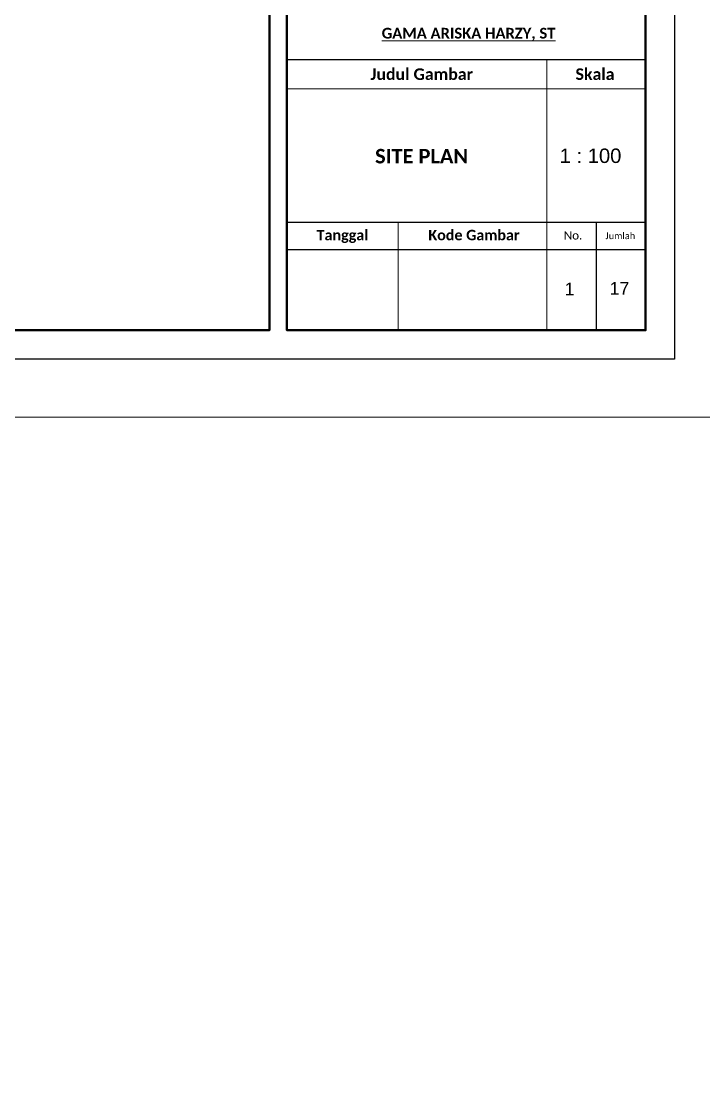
# Model space of a CAD drawing. Header units: centimetres. Extents: x -377343 to 693706, y 194584 to 813780.
# Drawn here: x 146876 to 150660, y 487463 to 493421 of the extents above; entities that cross this region are included whole.
import ezdxf

# ---------------------------------------------------------------- set-up
doc = ezdxf.new("R2010")
doc.units = ezdxf.units.CM
for name, color, linetype, lineweight in [('a. line t', 7, 'Continuous', 50), ('Kertas', 252, 'Continuous', 20), ('Legenda', 252, 'Continuous', 20)]:
    doc.layers.add(name, color=color, linetype=linetype, lineweight=lineweight)
doc.layers.add('PIPA', color=11, linetype='Continuous')
doc.styles.get("Standard").update_dxf_attribs({"font": 'arial.ttf'})

msp = doc.modelspace()

# ---------------------------------------------------------------- linework, layer by layer
at = {"layer": 'Kertas'}
msp.add_lwpolyline([(137498.201, 500760.543), (150820.464, 500760.543), (150820.464, 491226.298), (137498.201, 491226.298)], close=True, dxfattribs=at)
at = {"layer": 'Legenda', "color": 1, "lineweight": 30}
for p, q in [((150338.936, 493208.656), (148348.622, 493208.656)), ((150338.936, 492305.236), (148348.622, 492305.236)), ((150064.889, 492305.236), (150064.889, 491707.825)), ((150338.936, 492153.559), (148348.622, 492153.559))]:
    msp.add_line(p, q, dxfattribs=at)
at = {"layer": 'Legenda', "color": 1, "lineweight": 20}
for p, q in [((149790.841, 493208.656), (149790.841, 491707.825)), ((148348.622, 493048.147), (150338.936, 493048.147)), ((148965.759, 492305.236), (148965.759, 491707.825))]:
    msp.add_line(p, q, dxfattribs=at)
at = {"layer": 'Legenda', "color": 5, "lineweight": 30}
msp.add_lwpolyline([(137979.729, 500279.016), (150499.446, 500279.016), (150499.446, 491547.316), (137979.729, 491547.316)], close=True, dxfattribs=at)
at = {"layer": 'Legenda', "color": 1, "lineweight": 50}
for points in [[(138140.238, 500118.507), (148252.317, 500118.507), (148252.317, 491707.825), (138140.238, 491707.825)], [(148348.622, 500118.507), (150338.936, 500118.507), (150338.936, 491707.825), (148348.622, 491707.825)]]:
    msp.add_lwpolyline(points, close=True, dxfattribs=at)
at = {"layer": 'PIPA', "lineweight": 35, "extrusion": (0, 0.816497, 0.57735), "elevation": 193451.324}
msp.add_lwpolyline([(-421704.212, -325591.681), (-159560.265, -63447.734), (377343.333, -600351.331), (-158232.47, -1135927.133), (-693706.405, -600453.199), (-454216.825, -360963.619)], dxfattribs=at)

# ---------------------------------------------------------------- texts
at = {"layer": 'a. line t', "color": 2}
for s, height, p in [('1 : 100', 80.2546, (149861.622, 492635.92)), ('1', 70.223, (149889.062, 491902.044)), ('17', 70.2228, (150139.502, 491905.967))]:
    msp.add_text(s, height=height, dxfattribs=at).set_placement(p)
at = {"layer": 'a. line t', "color": 2, "lineweight": 20, "attachment_point": 5}
for s, insert, char_height, width in [('{\\fCandara|b1|i0|c0|p34;\\LGAMA ARISKA HARZY, ST}', (149356.552, 493349.581), 59.61048, 2236.0317), ('{\\fCandara|b1|i0|c0|p34;Judul Gambar}', (149096.657, 493128.401), 64.20368, 1316.17534), ('{\\fCandara|b1|i0|c0|p34;Skala}', (150058.084, 493128.401), 64.20368, 674.13859)]:
    msp.add_mtext(s, dxfattribs=dict(at, insert=insert, char_height=char_height, width=width))
at = {"layer": 'a. line t', "color": 2, "lineweight": 15, "insert": (149096.057, 492673.424), "char_height": 80.25459, "width": 1802.77291, "attachment_point": 5}
msp.add_mtext('{\\fCandara|b1|i0|c0|p34;SITE PLAN}', dxfattribs=at)
at = {"layer": 'a. line t', "color": 2, "attachment_point": 1}
for s, insert, char_height, width in [('{\\fCandara|b1|i0|c0|p34;Tanggal}', (148513.617, 492265.122), 57.78331, 1010.97023), ('{\\fCandara|b1|i0|c0|p34;Kode Gambar}', (149133.796, 492265.122), 57.78331, 1010.97023), ('{\\fCandara|b0|i0|c0|p34;No.}', (149884.965, 492257.63), 46.22665, 98.16993), ('{\\fCandara|b0|i0|c0|p34;Jumlah}', (150115.361, 492250.507), 36.98132, 175.69488)]:
    msp.add_mtext(s, dxfattribs=dict(at, insert=insert, char_height=char_height, width=width))

doc.saveas('drawing.dxf')
